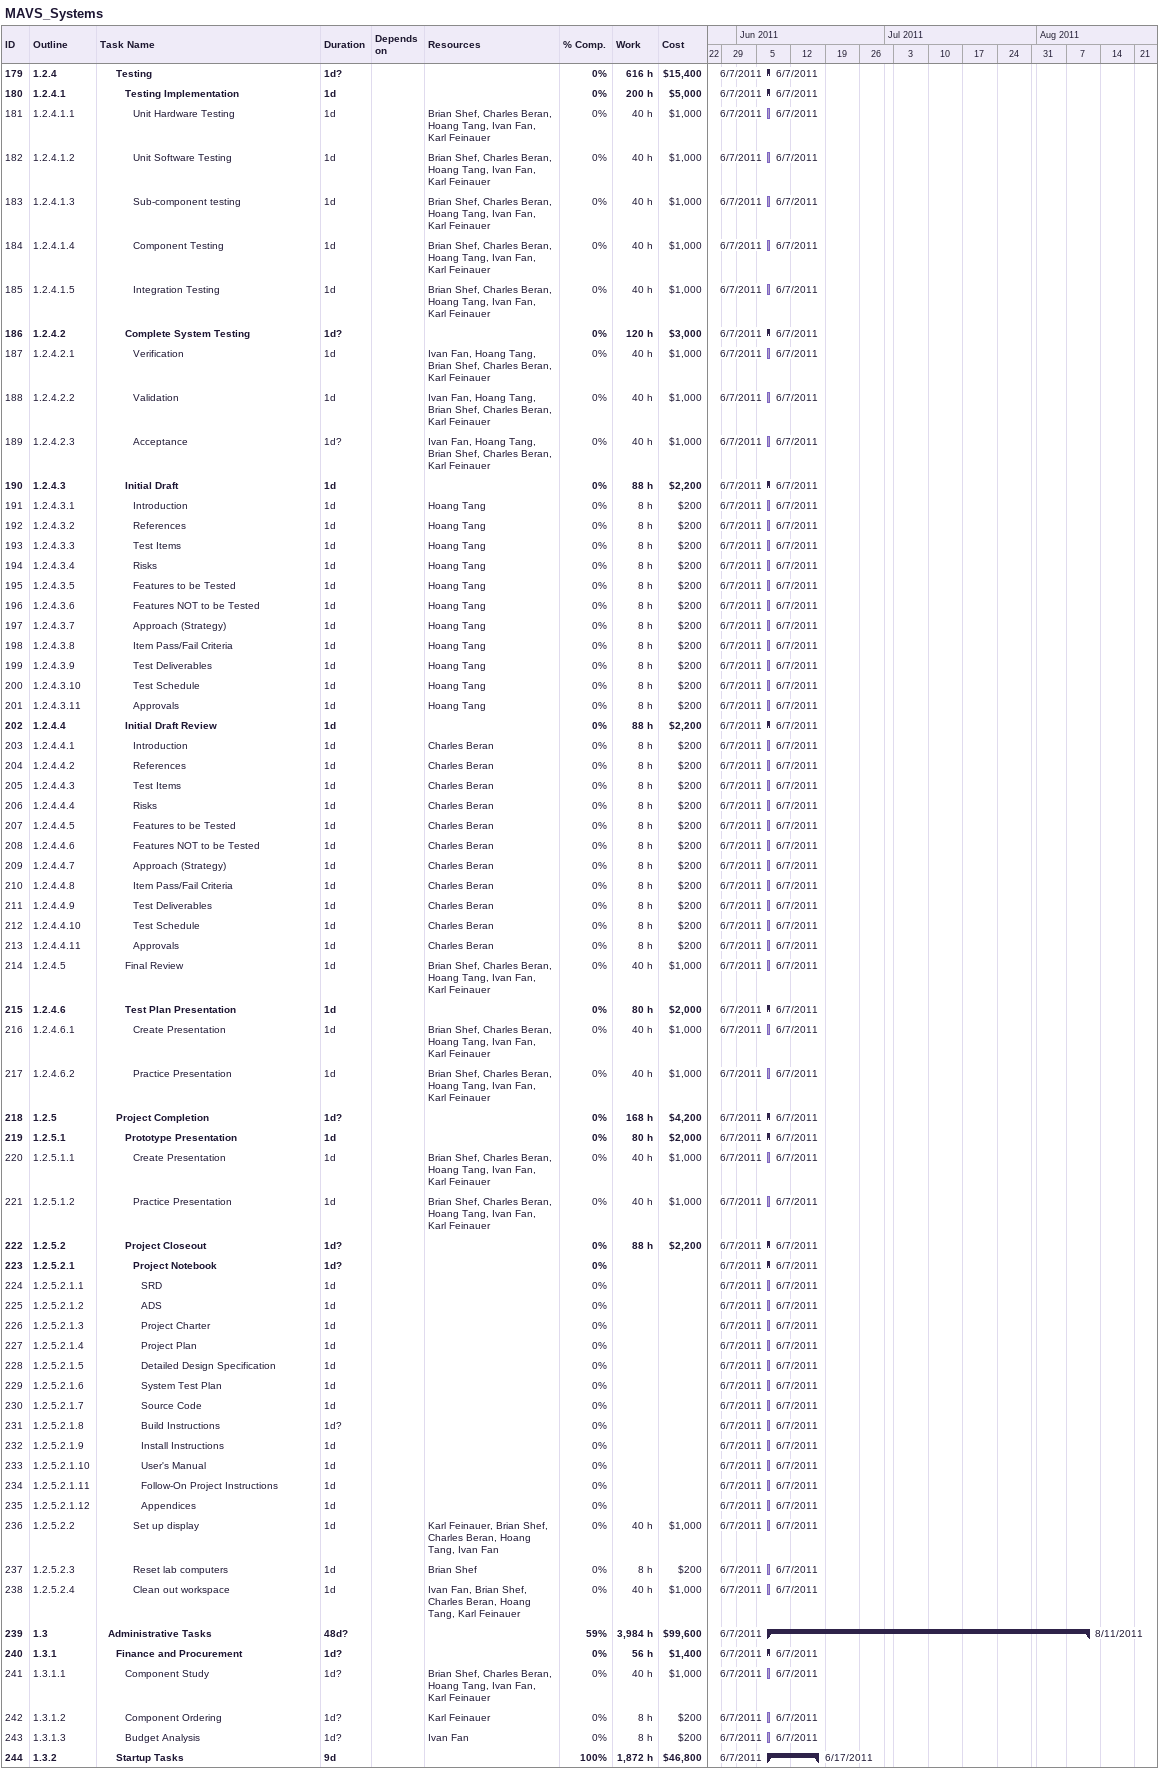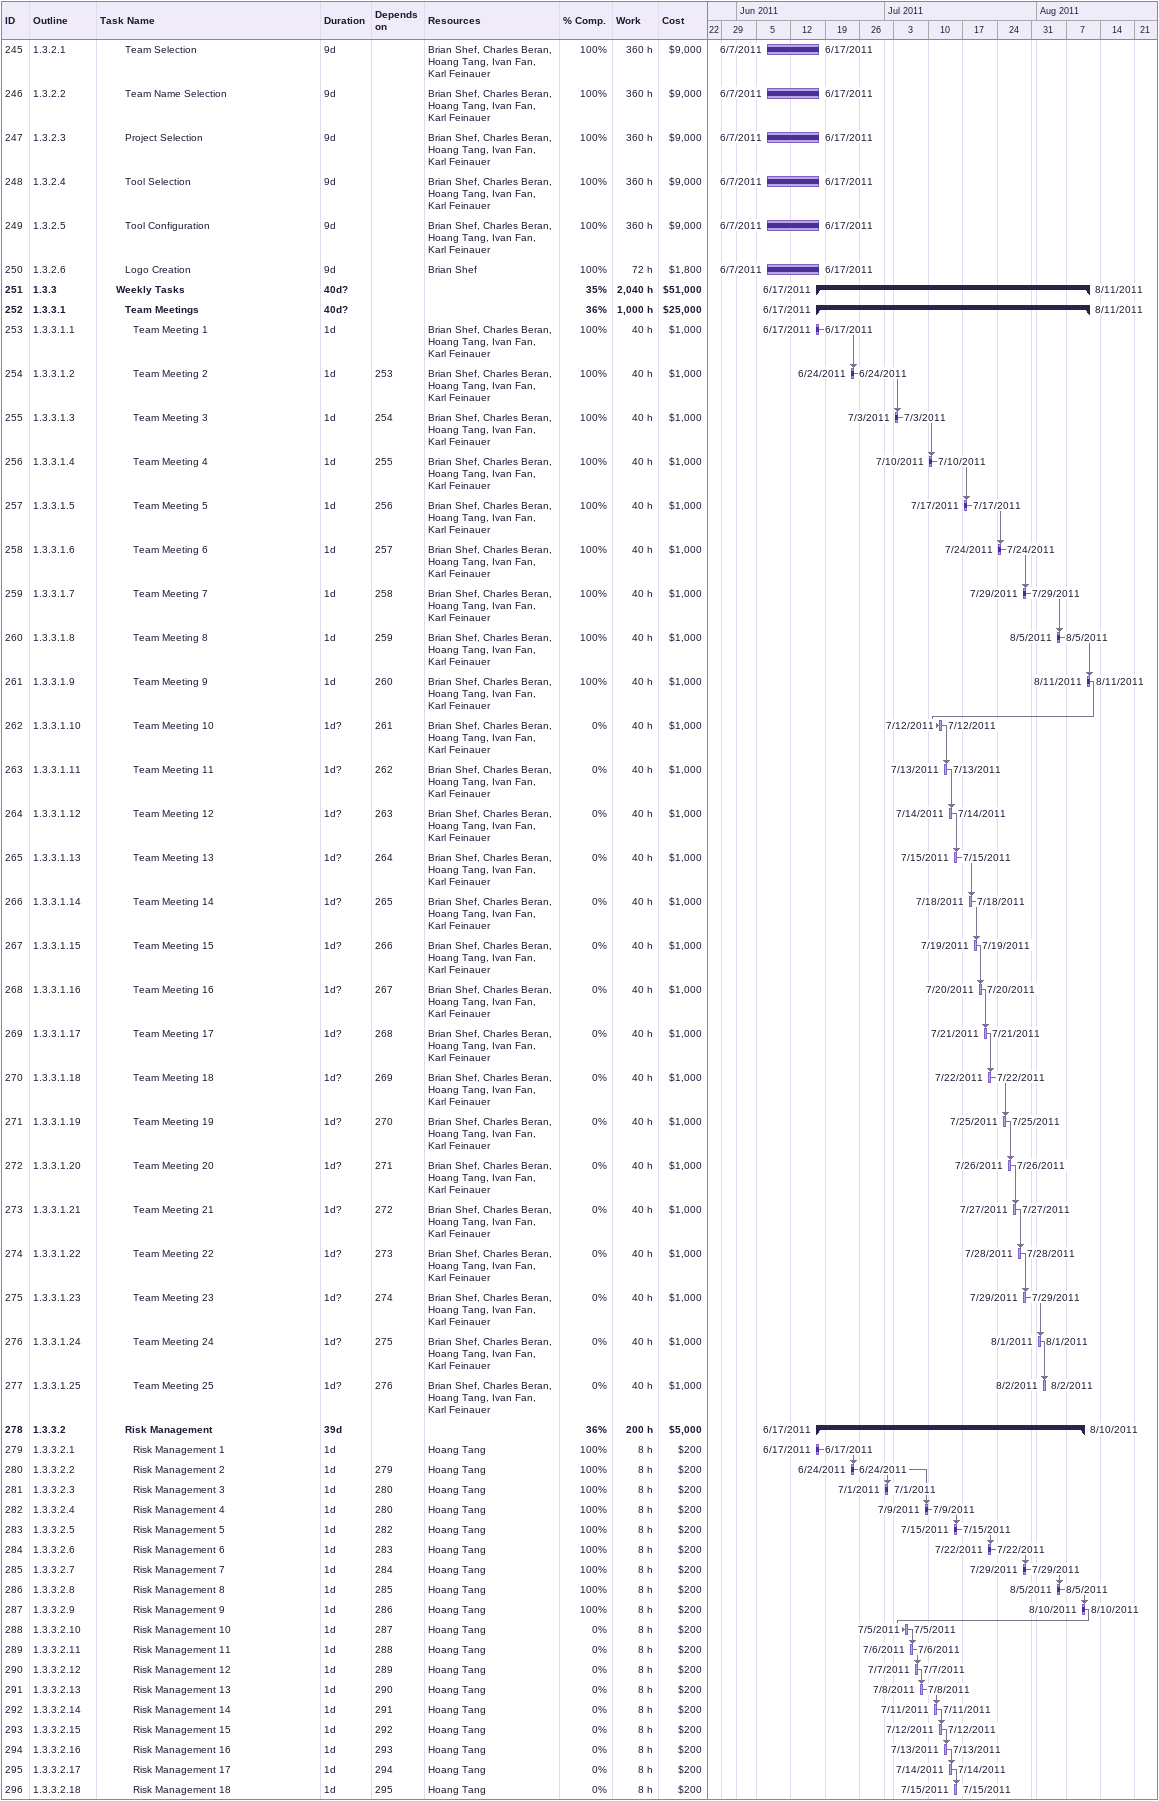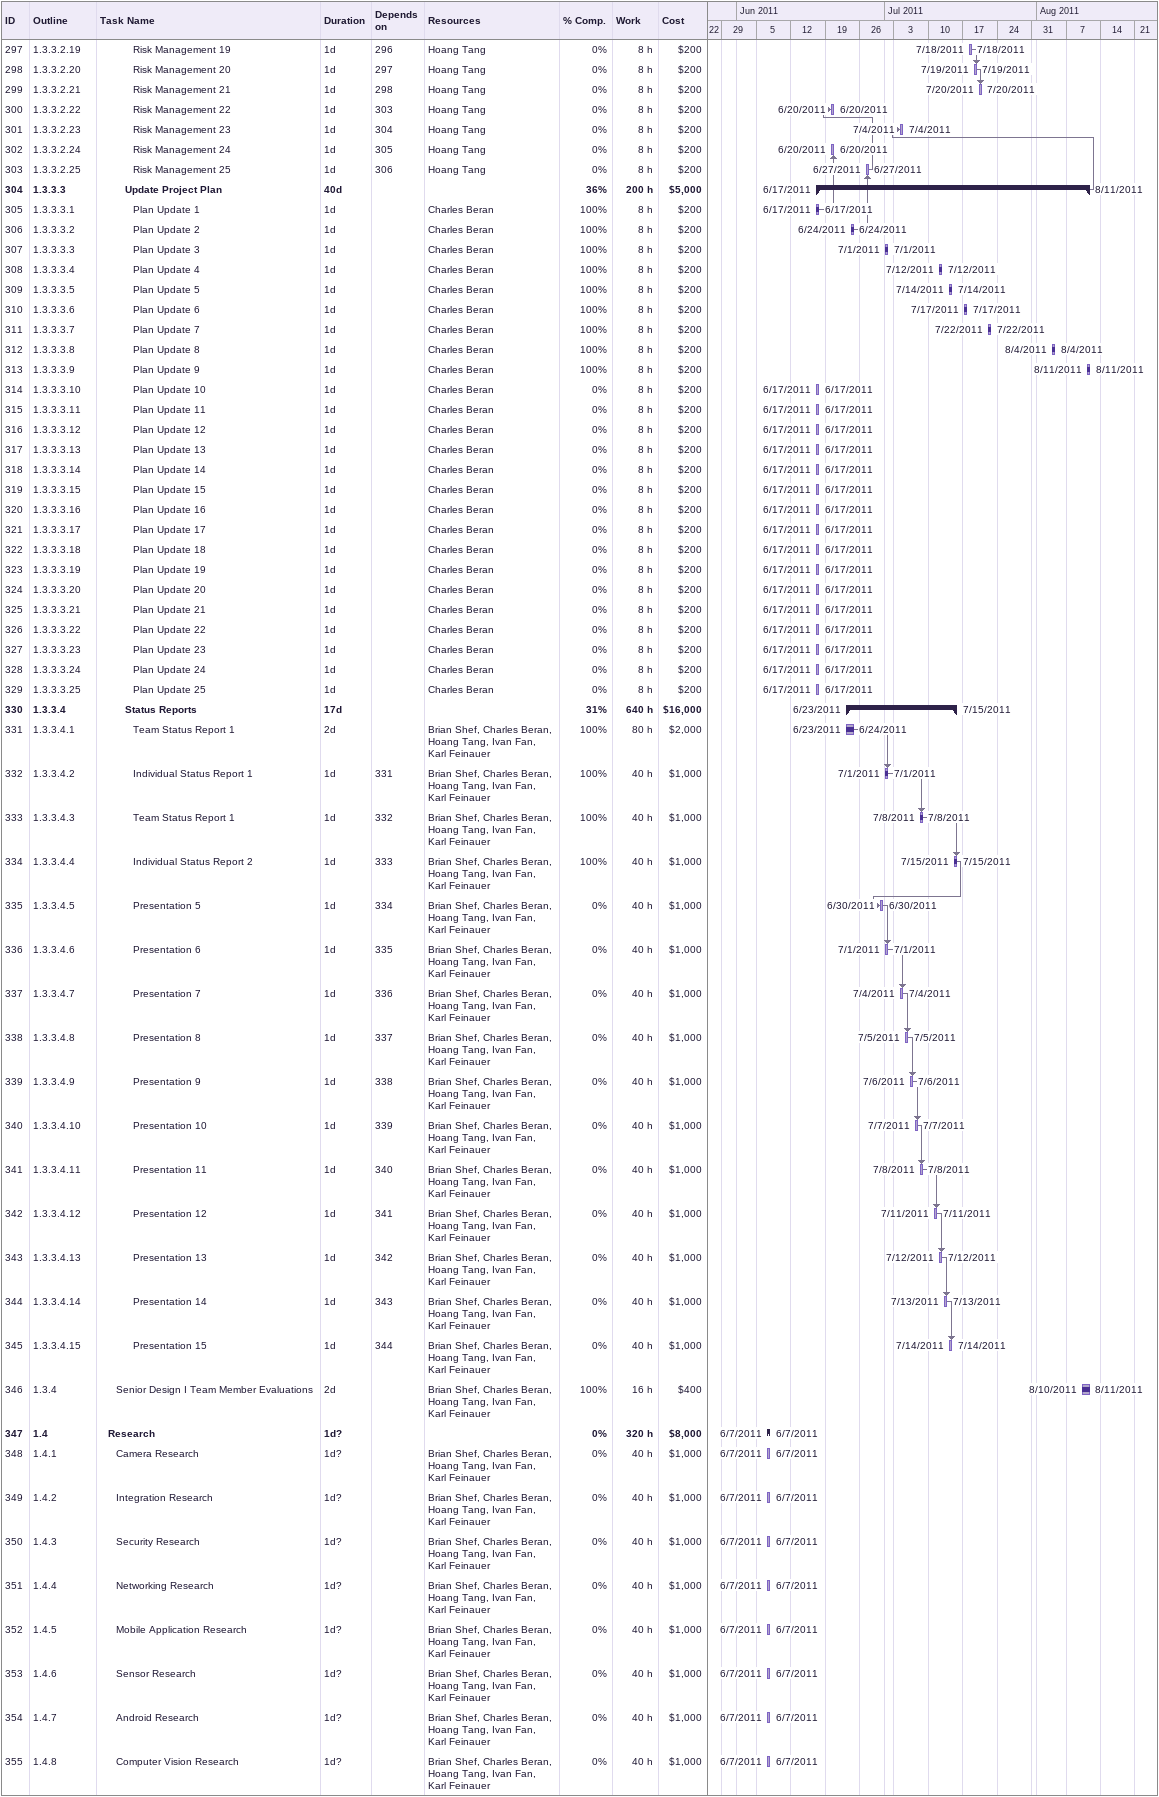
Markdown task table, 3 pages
MAVS_Systems

| ID | WBS | Task | Duration | Start | Finish | Predecessors | Resources | % complete | Work (h) | Cost ($) |
|---|---|---|---|---|---|---|---|---|---|---|
| 179 | 1.2.4 | **Testing** | 1d? | 2011-06-07 | 2011-06-07 |  |  | 0 | 616 | 15400 |
| 180 | 1.2.4.1 | **Testing Implementation** | 1d | 2011-06-07 | 2011-06-07 |  |  | 0 | 200 | 5000 |
| 181 | 1.2.4.1.1 | Unit Hardware Testing | 1d | 2011-06-07 | 2011-06-07 |  | Brian Shef, Charles Beran, Hoang Tang, Ivan Fan, Karl Feinauer | 0 | 40 | 1000 |
| 182 | 1.2.4.1.2 | Unit Software Testing | 1d | 2011-06-07 | 2011-06-07 |  | Brian Shef, Charles Beran, Hoang Tang, Ivan Fan, Karl Feinauer | 0 | 40 | 1000 |
| 183 | 1.2.4.1.3 | Sub-component testing | 1d | 2011-06-07 | 2011-06-07 |  | Brian Shef, Charles Beran, Hoang Tang, Ivan Fan, Karl Feinauer | 0 | 40 | 1000 |
| 184 | 1.2.4.1.4 | Component Testing | 1d | 2011-06-07 | 2011-06-07 |  | Brian Shef, Charles Beran, Hoang Tang, Ivan Fan, Karl Feinauer | 0 | 40 | 1000 |
| 185 | 1.2.4.1.5 | Integration Testing | 1d | 2011-06-07 | 2011-06-07 |  | Brian Shef, Charles Beran, Hoang Tang, Ivan Fan, Karl Feinauer | 0 | 40 | 1000 |
| 186 | 1.2.4.2 | **Complete System Testing** | 1d? | 2011-06-07 | 2011-06-07 |  |  | 0 | 120 | 3000 |
| 187 | 1.2.4.2.1 | Verification | 1d | 2011-06-07 | 2011-06-07 |  | Ivan Fan, Hoang Tang, Brian Shef, Charles Beran, Karl Feinauer | 0 | 40 | 1000 |
| 188 | 1.2.4.2.2 | Validation | 1d | 2011-06-07 | 2011-06-07 |  | Ivan Fan, Hoang Tang, Brian Shef, Charles Beran, Karl Feinauer | 0 | 40 | 1000 |
| 189 | 1.2.4.2.3 | Acceptance | 1d? | 2011-06-07 | 2011-06-07 |  | Ivan Fan, Hoang Tang, Brian Shef, Charles Beran, Karl Feinauer | 0 | 40 | 1000 |
| 190 | 1.2.4.3 | **Initial Draft** | 1d | 2011-06-07 | 2011-06-07 |  |  | 0 | 88 | 2200 |
| 191 | 1.2.4.3.1 | Introduction | 1d | 2011-06-07 | 2011-06-07 |  | Hoang Tang | 0 | 8 | 200 |
| 192 | 1.2.4.3.2 | References | 1d | 2011-06-07 | 2011-06-07 |  | Hoang Tang | 0 | 8 | 200 |
| 193 | 1.2.4.3.3 | Test Items | 1d | 2011-06-07 | 2011-06-07 |  | Hoang Tang | 0 | 8 | 200 |
| 194 | 1.2.4.3.4 | Risks | 1d | 2011-06-07 | 2011-06-07 |  | Hoang Tang | 0 | 8 | 200 |
| 195 | 1.2.4.3.5 | Features to be Tested | 1d | 2011-06-07 | 2011-06-07 |  | Hoang Tang | 0 | 8 | 200 |
| 196 | 1.2.4.3.6 | Features NOT to be Tested | 1d | 2011-06-07 | 2011-06-07 |  | Hoang Tang | 0 | 8 | 200 |
| 197 | 1.2.4.3.7 | Approach (Strategy) | 1d | 2011-06-07 | 2011-06-07 |  | Hoang Tang | 0 | 8 | 200 |
| 198 | 1.2.4.3.8 | Item Pass/Fail Criteria | 1d | 2011-06-07 | 2011-06-07 |  | Hoang Tang | 0 | 8 | 200 |
| 199 | 1.2.4.3.9 | Test Deliverables | 1d | 2011-06-07 | 2011-06-07 |  | Hoang Tang | 0 | 8 | 200 |
| 200 | 1.2.4.3.10 | Test Schedule | 1d | 2011-06-07 | 2011-06-07 |  | Hoang Tang | 0 | 8 | 200 |
| 201 | 1.2.4.3.11 | Approvals | 1d | 2011-06-07 | 2011-06-07 |  | Hoang Tang | 0 | 8 | 200 |
| 202 | 1.2.4.4 | **Initial Draft Review** | 1d | 2011-06-07 | 2011-06-07 |  |  | 0 | 88 | 2200 |
| 203 | 1.2.4.4.1 | Introduction | 1d | 2011-06-07 | 2011-06-07 |  | Charles Beran | 0 | 8 | 200 |
| 204 | 1.2.4.4.2 | References | 1d | 2011-06-07 | 2011-06-07 |  | Charles Beran | 0 | 8 | 200 |
| 205 | 1.2.4.4.3 | Test Items | 1d | 2011-06-07 | 2011-06-07 |  | Charles Beran | 0 | 8 | 200 |
| 206 | 1.2.4.4.4 | Risks | 1d | 2011-06-07 | 2011-06-07 |  | Charles Beran | 0 | 8 | 200 |
| 207 | 1.2.4.4.5 | Features to be Tested | 1d | 2011-06-07 | 2011-06-07 |  | Charles Beran | 0 | 8 | 200 |
| 208 | 1.2.4.4.6 | Features NOT to be Tested | 1d | 2011-06-07 | 2011-06-07 |  | Charles Beran | 0 | 8 | 200 |
| 209 | 1.2.4.4.7 | Approach (Strategy) | 1d | 2011-06-07 | 2011-06-07 |  | Charles Beran | 0 | 8 | 200 |
| 210 | 1.2.4.4.8 | Item Pass/Fail Criteria | 1d | 2011-06-07 | 2011-06-07 |  | Charles Beran | 0 | 8 | 200 |
| 211 | 1.2.4.4.9 | Test Deliverables | 1d | 2011-06-07 | 2011-06-07 |  | Charles Beran | 0 | 8 | 200 |
| 212 | 1.2.4.4.10 | Test Schedule | 1d | 2011-06-07 | 2011-06-07 |  | Charles Beran | 0 | 8 | 200 |
| 213 | 1.2.4.4.11 | Approvals | 1d | 2011-06-07 | 2011-06-07 |  | Charles Beran | 0 | 8 | 200 |
| 214 | 1.2.4.5 | Final Review | 1d | 2011-06-07 | 2011-06-07 |  | Brian Shef, Charles Beran, Hoang Tang, Ivan Fan, Karl Feinauer | 0 | 40 | 1000 |
| 215 | 1.2.4.6 | **Test Plan Presentation** | 1d | 2011-06-07 | 2011-06-07 |  |  | 0 | 80 | 2000 |
| 216 | 1.2.4.6.1 | Create Presentation | 1d | 2011-06-07 | 2011-06-07 |  | Brian Shef, Charles Beran, Hoang Tang, Ivan Fan, Karl Feinauer | 0 | 40 | 1000 |
| 217 | 1.2.4.6.2 | Practice Presentation | 1d | 2011-06-07 | 2011-06-07 |  | Brian Shef, Charles Beran, Hoang Tang, Ivan Fan, Karl Feinauer | 0 | 40 | 1000 |
| 218 | 1.2.5 | **Project Completion** | 1d? | 2011-06-07 | 2011-06-07 |  |  | 0 | 168 | 4200 |
| 219 | 1.2.5.1 | **Prototype Presentation** | 1d | 2011-06-07 | 2011-06-07 |  |  | 0 | 80 | 2000 |
| 220 | 1.2.5.1.1 | Create Presentation | 1d | 2011-06-07 | 2011-06-07 |  | Brian Shef, Charles Beran, Hoang Tang, Ivan Fan, Karl Feinauer | 0 | 40 | 1000 |
| 221 | 1.2.5.1.2 | Practice Presentation | 1d | 2011-06-07 | 2011-06-07 |  | Brian Shef, Charles Beran, Hoang Tang, Ivan Fan, Karl Feinauer | 0 | 40 | 1000 |
| 222 | 1.2.5.2 | **Project Closeout** | 1d? | 2011-06-07 | 2011-06-07 |  |  | 0 | 88 | 2200 |
| 223 | 1.2.5.2.1 | **Project Notebook** | 1d? | 2011-06-07 | 2011-06-07 |  |  | 0 |  |  |
| 224 | 1.2.5.2.1.1 | SRD | 1d | 2011-06-07 | 2011-06-07 |  |  | 0 |  |  |
| 225 | 1.2.5.2.1.2 | ADS | 1d | 2011-06-07 | 2011-06-07 |  |  | 0 |  |  |
| 226 | 1.2.5.2.1.3 | Project Charter | 1d | 2011-06-07 | 2011-06-07 |  |  | 0 |  |  |
| 227 | 1.2.5.2.1.4 | Project Plan | 1d | 2011-06-07 | 2011-06-07 |  |  | 0 |  |  |
| 228 | 1.2.5.2.1.5 | Detailed Design Specification | 1d | 2011-06-07 | 2011-06-07 |  |  | 0 |  |  |
| 229 | 1.2.5.2.1.6 | System Test Plan | 1d | 2011-06-07 | 2011-06-07 |  |  | 0 |  |  |
| 230 | 1.2.5.2.1.7 | Source Code | 1d | 2011-06-07 | 2011-06-07 |  |  | 0 |  |  |
| 231 | 1.2.5.2.1.8 | Build Instructions | 1d? | 2011-06-07 | 2011-06-07 |  |  | 0 |  |  |
| 232 | 1.2.5.2.1.9 | Install Instructions | 1d | 2011-06-07 | 2011-06-07 |  |  | 0 |  |  |
| 233 | 1.2.5.2.1.10 | User's Manual | 1d | 2011-06-07 | 2011-06-07 |  |  | 0 |  |  |
| 234 | 1.2.5.2.1.11 | Follow-On Project Instructions | 1d | 2011-06-07 | 2011-06-07 |  |  | 0 |  |  |
| 235 | 1.2.5.2.1.12 | Appendices | 1d | 2011-06-07 | 2011-06-07 |  |  | 0 |  |  |
| 236 | 1.2.5.2.2 | Set up display | 1d | 2011-06-07 | 2011-06-07 |  | Karl Feinauer, Brian Shef, Charles Beran, Hoang Tang, Ivan Fan | 0 | 40 | 1000 |
| 237 | 1.2.5.2.3 | Reset lab computers | 1d | 2011-06-07 | 2011-06-07 |  | Brian Shef | 0 | 8 | 200 |
| 238 | 1.2.5.2.4 | Clean out workspace | 1d | 2011-06-07 | 2011-06-07 |  | Ivan Fan, Brian Shef, Charles Beran, Hoang Tang, Karl Feinauer | 0 | 40 | 1000 |
| 239 | 1.3 | **Administrative Tasks** | 48d? | 2011-06-07 | 2011-08-11 |  |  | 59 | 3984 | 99600 |
| 240 | 1.3.1 | **Finance and Procurement** | 1d? | 2011-06-07 | 2011-06-07 |  |  | 0 | 56 | 1400 |
| 241 | 1.3.1.1 | Component Study | 1d? | 2011-06-07 | 2011-06-07 |  | Brian Shef, Charles Beran, Hoang Tang, Ivan Fan, Karl Feinauer | 0 | 40 | 1000 |
| 242 | 1.3.1.2 | Component Ordering | 1d? | 2011-06-07 | 2011-06-07 |  | Karl Feinauer | 0 | 8 | 200 |
| 243 | 1.3.1.3 | Budget Analysis | 1d? | 2011-06-07 | 2011-06-07 |  | Ivan Fan | 0 | 8 | 200 |
| 244 | 1.3.2 | **Startup Tasks** | 9d | 2011-06-07 | 2011-06-17 |  |  | 100 | 1872 | 46800 |
| 245 | 1.3.2.1 | Team Selection | 9d | 2011-06-07 | 2011-06-17 |  | Brian Shef, Charles Beran, Hoang Tang, Ivan Fan, Karl Feinauer | 100 | 360 | 9000 |
| 246 | 1.3.2.2 | Team Name Selection | 9d | 2011-06-07 | 2011-06-17 |  | Brian Shef, Charles Beran, Hoang Tang, Ivan Fan, Karl Feinauer | 100 | 360 | 9000 |
| 247 | 1.3.2.3 | Project Selection | 9d | 2011-06-07 | 2011-06-17 |  | Brian Shef, Charles Beran, Hoang Tang, Ivan Fan, Karl Feinauer | 100 | 360 | 9000 |
| 248 | 1.3.2.4 | Tool Selection | 9d | 2011-06-07 | 2011-06-17 |  | Brian Shef, Charles Beran, Hoang Tang, Ivan Fan, Karl Feinauer | 100 | 360 | 9000 |
| 249 | 1.3.2.5 | Tool Configuration | 9d | 2011-06-07 | 2011-06-17 |  | Brian Shef, Charles Beran, Hoang Tang, Ivan Fan, Karl Feinauer | 100 | 360 | 9000 |
| 250 | 1.3.2.6 | Logo Creation | 9d | 2011-06-07 | 2011-06-17 |  | Brian Shef | 100 | 72 | 1800 |
| 251 | 1.3.3 | **Weekly Tasks** | 40d? | 2011-06-17 | 2011-08-11 |  |  | 35 | 2040 | 51000 |
| 252 | 1.3.3.1 | **Team Meetings** | 40d? | 2011-06-17 | 2011-08-11 |  |  | 36 | 1000 | 25000 |
| 253 | 1.3.3.1.1 | Team Meeting 1 | 1d | 2011-06-17 | 2011-06-17 |  | Brian Shef, Charles Beran, Hoang Tang, Ivan Fan, Karl Feinauer | 100 | 40 | 1000 |
| 254 | 1.3.3.1.2 | Team Meeting 2 | 1d | 2011-06-24 | 2011-06-24 | 253 | Brian Shef, Charles Beran, Hoang Tang, Ivan Fan, Karl Feinauer | 100 | 40 | 1000 |
| 255 | 1.3.3.1.3 | Team Meeting 3 | 1d | 2011-07-03 | 2011-07-03 | 254 | Brian Shef, Charles Beran, Hoang Tang, Ivan Fan, Karl Feinauer | 100 | 40 | 1000 |
| 256 | 1.3.3.1.4 | Team Meeting 4 | 1d | 2011-07-10 | 2011-07-10 | 255 | Brian Shef, Charles Beran, Hoang Tang, Ivan Fan, Karl Feinauer | 100 | 40 | 1000 |
| 257 | 1.3.3.1.5 | Team Meeting 5 | 1d | 2011-07-17 | 2011-07-17 | 256 | Brian Shef, Charles Beran, Hoang Tang, Ivan Fan, Karl Feinauer | 100 | 40 | 1000 |
| 258 | 1.3.3.1.6 | Team Meeting 6 | 1d | 2011-07-24 | 2011-07-24 | 257 | Brian Shef, Charles Beran, Hoang Tang, Ivan Fan, Karl Feinauer | 100 | 40 | 1000 |
| 259 | 1.3.3.1.7 | Team Meeting 7 | 1d | 2011-07-29 | 2011-07-29 | 258 | Brian Shef, Charles Beran, Hoang Tang, Ivan Fan, Karl Feinauer | 100 | 40 | 1000 |
| 260 | 1.3.3.1.8 | Team Meeting 8 | 1d | 2011-08-05 | 2011-08-05 | 259 | Brian Shef, Charles Beran, Hoang Tang, Ivan Fan, Karl Feinauer | 100 | 40 | 1000 |
| 261 | 1.3.3.1.9 | Team Meeting 9 | 1d | 2011-08-11 | 2011-08-11 | 260 | Brian Shef, Charles Beran, Hoang Tang, Ivan Fan, Karl Feinauer | 100 | 40 | 1000 |
| 262 | 1.3.3.1.10 | Team Meeting 10 | 1d? | 2011-07-12 | 2011-07-12 | 261 | Brian Shef, Charles Beran, Hoang Tang, Ivan Fan, Karl Feinauer | 0 | 40 | 1000 |
| 263 | 1.3.3.1.11 | Team Meeting 11 | 1d? | 2011-07-13 | 2011-07-13 | 262 | Brian Shef, Charles Beran, Hoang Tang, Ivan Fan, Karl Feinauer | 0 | 40 | 1000 |
| 264 | 1.3.3.1.12 | Team Meeting 12 | 1d? | 2011-07-14 | 2011-07-14 | 263 | Brian Shef, Charles Beran, Hoang Tang, Ivan Fan, Karl Feinauer | 0 | 40 | 1000 |
| 265 | 1.3.3.1.13 | Team Meeting 13 | 1d? | 2011-07-15 | 2011-07-15 | 264 | Brian Shef, Charles Beran, Hoang Tang, Ivan Fan, Karl Feinauer | 0 | 40 | 1000 |
| 266 | 1.3.3.1.14 | Team Meeting 14 | 1d? | 2011-07-18 | 2011-07-18 | 265 | Brian Shef, Charles Beran, Hoang Tang, Ivan Fan, Karl Feinauer | 0 | 40 | 1000 |
| 267 | 1.3.3.1.15 | Team Meeting 15 | 1d? | 2011-07-19 | 2011-07-19 | 266 | Brian Shef, Charles Beran, Hoang Tang, Ivan Fan, Karl Feinauer | 0 | 40 | 1000 |
| 268 | 1.3.3.1.16 | Team Meeting 16 | 1d? | 2011-07-20 | 2011-07-20 | 267 | Brian Shef, Charles Beran, Hoang Tang, Ivan Fan, Karl Feinauer | 0 | 40 | 1000 |
| 269 | 1.3.3.1.17 | Team Meeting 17 | 1d? | 2011-07-21 | 2011-07-21 | 268 | Brian Shef, Charles Beran, Hoang Tang, Ivan Fan, Karl Feinauer | 0 | 40 | 1000 |
| 270 | 1.3.3.1.18 | Team Meeting 18 | 1d? | 2011-07-22 | 2011-07-22 | 269 | Brian Shef, Charles Beran, Hoang Tang, Ivan Fan, Karl Feinauer | 0 | 40 | 1000 |
| 271 | 1.3.3.1.19 | Team Meeting 19 | 1d? | 2011-07-25 | 2011-07-25 | 270 | Brian Shef, Charles Beran, Hoang Tang, Ivan Fan, Karl Feinauer | 0 | 40 | 1000 |
| 272 | 1.3.3.1.20 | Team Meeting 20 | 1d? | 2011-07-26 | 2011-07-26 | 271 | Brian Shef, Charles Beran, Hoang Tang, Ivan Fan, Karl Feinauer | 0 | 40 | 1000 |
| 273 | 1.3.3.1.21 | Team Meeting 21 | 1d? | 2011-07-27 | 2011-07-27 | 272 | Brian Shef, Charles Beran, Hoang Tang, Ivan Fan, Karl Feinauer | 0 | 40 | 1000 |
| 274 | 1.3.3.1.22 | Team Meeting 22 | 1d? | 2011-07-28 | 2011-07-28 | 273 | Brian Shef, Charles Beran, Hoang Tang, Ivan Fan, Karl Feinauer | 0 | 40 | 1000 |
| 275 | 1.3.3.1.23 | Team Meeting 23 | 1d? | 2011-07-29 | 2011-07-29 | 274 | Brian Shef, Charles Beran, Hoang Tang, Ivan Fan, Karl Feinauer | 0 | 40 | 1000 |
| 276 | 1.3.3.1.24 | Team Meeting 24 | 1d? | 2011-08-01 | 2011-08-01 | 275 | Brian Shef, Charles Beran, Hoang Tang, Ivan Fan, Karl Feinauer | 0 | 40 | 1000 |
| 277 | 1.3.3.1.25 | Team Meeting 25 | 1d? | 2011-08-02 | 2011-08-02 | 276 | Brian Shef, Charles Beran, Hoang Tang, Ivan Fan, Karl Feinauer | 0 | 40 | 1000 |
| 278 | 1.3.3.2 | **Risk Management** | 39d | 2011-06-17 | 2011-08-10 |  |  | 36 | 200 | 5000 |
| 279 | 1.3.3.2.1 | Risk Management 1 | 1d | 2011-06-17 | 2011-06-17 |  | Hoang Tang | 100 | 8 | 200 |
| 280 | 1.3.3.2.2 | Risk Management 2 | 1d | 2011-06-24 | 2011-06-24 | 279 | Hoang Tang | 100 | 8 | 200 |
| 281 | 1.3.3.2.3 | Risk Management 3 | 1d | 2011-07-01 | 2011-07-01 | 280 | Hoang Tang | 100 | 8 | 200 |
| 282 | 1.3.3.2.4 | Risk Management 4 | 1d | 2011-07-09 | 2011-07-09 | 280 | Hoang Tang | 100 | 8 | 200 |
| 283 | 1.3.3.2.5 | Risk Management 5 | 1d | 2011-07-15 | 2011-07-15 | 282 | Hoang Tang | 100 | 8 | 200 |
| 284 | 1.3.3.2.6 | Risk Management 6 | 1d | 2011-07-22 | 2011-07-22 | 283 | Hoang Tang | 100 | 8 | 200 |
| 285 | 1.3.3.2.7 | Risk Management 7 | 1d | 2011-07-29 | 2011-07-29 | 284 | Hoang Tang | 100 | 8 | 200 |
| 286 | 1.3.3.2.8 | Risk Management 8 | 1d | 2011-08-05 | 2011-08-05 | 285 | Hoang Tang | 100 | 8 | 200 |
| 287 | 1.3.3.2.9 | Risk Management 9 | 1d | 2011-08-10 | 2011-08-10 | 286 | Hoang Tang | 100 | 8 | 200 |
| 288 | 1.3.3.2.10 | Risk Management 10 | 1d | 2011-07-05 | 2011-07-05 | 287 | Hoang Tang | 0 | 8 | 200 |
| 289 | 1.3.3.2.11 | Risk Management 11 | 1d | 2011-07-06 | 2011-07-06 | 288 | Hoang Tang | 0 | 8 | 200 |
| 290 | 1.3.3.2.12 | Risk Management 12 | 1d | 2011-07-07 | 2011-07-07 | 289 | Hoang Tang | 0 | 8 | 200 |
| 291 | 1.3.3.2.13 | Risk Management 13 | 1d | 2011-07-08 | 2011-07-08 | 290 | Hoang Tang | 0 | 8 | 200 |
| 292 | 1.3.3.2.14 | Risk Management 14 | 1d | 2011-07-11 | 2011-07-11 | 291 | Hoang Tang | 0 | 8 | 200 |
| 293 | 1.3.3.2.15 | Risk Management 15 | 1d | 2011-07-12 | 2011-07-12 | 292 | Hoang Tang | 0 | 8 | 200 |
| 294 | 1.3.3.2.16 | Risk Management 16 | 1d | 2011-07-13 | 2011-07-13 | 293 | Hoang Tang | 0 | 8 | 200 |
| 295 | 1.3.3.2.17 | Risk Management 17 | 1d | 2011-07-14 | 2011-07-14 | 294 | Hoang Tang | 0 | 8 | 200 |
| 296 | 1.3.3.2.18 | Risk Management 18 | 1d | 2011-07-15 | 2011-07-15 | 295 | Hoang Tang | 0 | 8 | 200 |
| 297 | 1.3.3.2.19 | Risk Management 19 | 1d | 2011-07-18 | 2011-07-18 | 296 | Hoang Tang | 0 | 8 | 200 |
| 298 | 1.3.3.2.20 | Risk Management 20 | 1d | 2011-07-19 | 2011-07-19 | 297 | Hoang Tang | 0 | 8 | 200 |
| 299 | 1.3.3.2.21 | Risk Management 21 | 1d | 2011-07-20 | 2011-07-20 | 298 | Hoang Tang | 0 | 8 | 200 |
| 300 | 1.3.3.2.22 | Risk Management 22 | 1d | 2011-06-20 | 2011-06-20 | 303 | Hoang Tang | 0 | 8 | 200 |
| 301 | 1.3.3.2.23 | Risk Management 23 | 1d | 2011-07-04 | 2011-07-04 | 304 | Hoang Tang | 0 | 8 | 200 |
| 302 | 1.3.3.2.24 | Risk Management 24 | 1d | 2011-06-20 | 2011-06-20 | 305 | Hoang Tang | 0 | 8 | 200 |
| 303 | 1.3.3.2.25 | Risk Management 25 | 1d | 2011-06-27 | 2011-06-27 | 306 | Hoang Tang | 0 | 8 | 200 |
| 304 | 1.3.3.3 | **Update Project Plan** | 40d | 2011-06-17 | 2011-08-11 |  |  | 36 | 200 | 5000 |
| 305 | 1.3.3.3.1 | Plan Update 1 | 1d | 2011-06-17 | 2011-06-17 |  | Charles Beran | 100 | 8 | 200 |
| 306 | 1.3.3.3.2 | Plan Update 2 | 1d | 2011-06-24 | 2011-06-24 |  | Charles Beran | 100 | 8 | 200 |
| 307 | 1.3.3.3.3 | Plan Update 3 | 1d | 2011-07-01 | 2011-07-01 |  | Charles Beran | 100 | 8 | 200 |
| 308 | 1.3.3.3.4 | Plan Update 4 | 1d | 2011-07-12 | 2011-07-12 |  | Charles Beran | 100 | 8 | 200 |
| 309 | 1.3.3.3.5 | Plan Update 5 | 1d | 2011-07-14 | 2011-07-14 |  | Charles Beran | 100 | 8 | 200 |
| 310 | 1.3.3.3.6 | Plan Update 6 | 1d | 2011-07-17 | 2011-07-17 |  | Charles Beran | 100 | 8 | 200 |
| 311 | 1.3.3.3.7 | Plan Update 7 | 1d | 2011-07-22 | 2011-07-22 |  | Charles Beran | 100 | 8 | 200 |
| 312 | 1.3.3.3.8 | Plan Update 8 | 1d | 2011-08-04 | 2011-08-04 |  | Charles Beran | 100 | 8 | 200 |
| 313 | 1.3.3.3.9 | Plan Update 9 | 1d | 2011-08-11 | 2011-08-11 |  | Charles Beran | 100 | 8 | 200 |
| 314 | 1.3.3.3.10 | Plan Update 10 | 1d | 2011-06-17 | 2011-06-17 |  | Charles Beran | 0 | 8 | 200 |
| 315 | 1.3.3.3.11 | Plan Update 11 | 1d | 2011-06-17 | 2011-06-17 |  | Charles Beran | 0 | 8 | 200 |
| 316 | 1.3.3.3.12 | Plan Update 12 | 1d | 2011-06-17 | 2011-06-17 |  | Charles Beran | 0 | 8 | 200 |
| 317 | 1.3.3.3.13 | Plan Update 13 | 1d | 2011-06-17 | 2011-06-17 |  | Charles Beran | 0 | 8 | 200 |
| 318 | 1.3.3.3.14 | Plan Update 14 | 1d | 2011-06-17 | 2011-06-17 |  | Charles Beran | 0 | 8 | 200 |
| 319 | 1.3.3.3.15 | Plan Update 15 | 1d | 2011-06-17 | 2011-06-17 |  | Charles Beran | 0 | 8 | 200 |
| 320 | 1.3.3.3.16 | Plan Update 16 | 1d | 2011-06-17 | 2011-06-17 |  | Charles Beran | 0 | 8 | 200 |
| 321 | 1.3.3.3.17 | Plan Update 17 | 1d | 2011-06-17 | 2011-06-17 |  | Charles Beran | 0 | 8 | 200 |
| 322 | 1.3.3.3.18 | Plan Update 18 | 1d | 2011-06-17 | 2011-06-17 |  | Charles Beran | 0 | 8 | 200 |
| 323 | 1.3.3.3.19 | Plan Update 19 | 1d | 2011-06-17 | 2011-06-17 |  | Charles Beran | 0 | 8 | 200 |
| 324 | 1.3.3.3.20 | Plan Update 20 | 1d | 2011-06-17 | 2011-06-17 |  | Charles Beran | 0 | 8 | 200 |
| 325 | 1.3.3.3.21 | Plan Update 21 | 1d | 2011-06-17 | 2011-06-17 |  | Charles Beran | 0 | 8 | 200 |
| 326 | 1.3.3.3.22 | Plan Update 22 | 1d | 2011-06-17 | 2011-06-17 |  | Charles Beran | 0 | 8 | 200 |
| 327 | 1.3.3.3.23 | Plan Update 23 | 1d | 2011-06-17 | 2011-06-17 |  | Charles Beran | 0 | 8 | 200 |
| 328 | 1.3.3.3.24 | Plan Update 24 | 1d | 2011-06-17 | 2011-06-17 |  | Charles Beran | 0 | 8 | 200 |
| 329 | 1.3.3.3.25 | Plan Update 25 | 1d | 2011-06-17 | 2011-06-17 |  | Charles Beran | 0 | 8 | 200 |
| 330 | 1.3.3.4 | **Status Reports** | 17d | 2011-06-23 | 2011-07-15 |  |  | 31 | 640 | 16000 |
| 331 | 1.3.3.4.1 | Team Status Report 1 | 2d | 2011-06-23 | 2011-06-24 |  | Brian Shef, Charles Beran, Hoang Tang, Ivan Fan, Karl Feinauer | 100 | 80 | 2000 |
| 332 | 1.3.3.4.2 | Individual Status Report 1 | 1d | 2011-07-01 | 2011-07-01 | 331 | Brian Shef, Charles Beran, Hoang Tang, Ivan Fan, Karl Feinauer | 100 | 40 | 1000 |
| 333 | 1.3.3.4.3 | Team Status Report 1 | 1d | 2011-07-08 | 2011-07-08 | 332 | Brian Shef, Charles Beran, Hoang Tang, Ivan Fan, Karl Feinauer | 100 | 40 | 1000 |
| 334 | 1.3.3.4.4 | Individual Status Report 2 | 1d | 2011-07-15 | 2011-07-15 | 333 | Brian Shef, Charles Beran, Hoang Tang, Ivan Fan, Karl Feinauer | 100 | 40 | 1000 |
| 335 | 1.3.3.4.5 | Presentation 5 | 1d | 2011-06-30 | 2011-06-30 | 334 | Brian Shef, Charles Beran, Hoang Tang, Ivan Fan, Karl Feinauer | 0 | 40 | 1000 |
| 336 | 1.3.3.4.6 | Presentation 6 | 1d | 2011-07-01 | 2011-07-01 | 335 | Brian Shef, Charles Beran, Hoang Tang, Ivan Fan, Karl Feinauer | 0 | 40 | 1000 |
| 337 | 1.3.3.4.7 | Presentation 7 | 1d | 2011-07-04 | 2011-07-04 | 336 | Brian Shef, Charles Beran, Hoang Tang, Ivan Fan, Karl Feinauer | 0 | 40 | 1000 |
| 338 | 1.3.3.4.8 | Presentation 8 | 1d | 2011-07-05 | 2011-07-05 | 337 | Brian Shef, Charles Beran, Hoang Tang, Ivan Fan, Karl Feinauer | 0 | 40 | 1000 |
| 339 | 1.3.3.4.9 | Presentation 9 | 1d | 2011-07-06 | 2011-07-06 | 338 | Brian Shef, Charles Beran, Hoang Tang, Ivan Fan, Karl Feinauer | 0 | 40 | 1000 |
| 340 | 1.3.3.4.10 | Presentation 10 | 1d | 2011-07-07 | 2011-07-07 | 339 | Brian Shef, Charles Beran, Hoang Tang, Ivan Fan, Karl Feinauer | 0 | 40 | 1000 |
| 341 | 1.3.3.4.11 | Presentation 11 | 1d | 2011-07-08 | 2011-07-08 | 340 | Brian Shef, Charles Beran, Hoang Tang, Ivan Fan, Karl Feinauer | 0 | 40 | 1000 |
| 342 | 1.3.3.4.12 | Presentation 12 | 1d | 2011-07-11 | 2011-07-11 | 341 | Brian Shef, Charles Beran, Hoang Tang, Ivan Fan, Karl Feinauer | 0 | 40 | 1000 |
| 343 | 1.3.3.4.13 | Presentation 13 | 1d | 2011-07-12 | 2011-07-12 | 342 | Brian Shef, Charles Beran, Hoang Tang, Ivan Fan, Karl Feinauer | 0 | 40 | 1000 |
| 344 | 1.3.3.4.14 | Presentation 14 | 1d | 2011-07-13 | 2011-07-13 | 343 | Brian Shef, Charles Beran, Hoang Tang, Ivan Fan, Karl Feinauer | 0 | 40 | 1000 |
| 345 | 1.3.3.4.15 | Presentation 15 | 1d | 2011-07-14 | 2011-07-14 | 344 | Brian Shef, Charles Beran, Hoang Tang, Ivan Fan, Karl Feinauer | 0 | 40 | 1000 |
| 346 | 1.3.4 | Senior Design I Team Member Evaluations | 2d | 2011-08-10 | 2011-08-11 |  | Brian Shef, Charles Beran, Hoang Tang, Ivan Fan, Karl Feinauer | 100 | 16 | 400 |
| 347 | 1.4 | **Research** | 1d? | 2011-06-07 | 2011-06-07 |  |  | 0 | 320 | 8000 |
| 348 | 1.4.1 | Camera Research | 1d? | 2011-06-07 | 2011-06-07 |  | Brian Shef, Charles Beran, Hoang Tang, Ivan Fan, Karl Feinauer | 0 | 40 | 1000 |
| 349 | 1.4.2 | Integration Research | 1d? | 2011-06-07 | 2011-06-07 |  | Brian Shef, Charles Beran, Hoang Tang, Ivan Fan, Karl Feinauer | 0 | 40 | 1000 |
| 350 | 1.4.3 | Security Research | 1d? | 2011-06-07 | 2011-06-07 |  | Brian Shef, Charles Beran, Hoang Tang, Ivan Fan, Karl Feinauer | 0 | 40 | 1000 |
| 351 | 1.4.4 | Networking Research | 1d? | 2011-06-07 | 2011-06-07 |  | Brian Shef, Charles Beran, Hoang Tang, Ivan Fan, Karl Feinauer | 0 | 40 | 1000 |
| 352 | 1.4.5 | Mobile Application Research | 1d? | 2011-06-07 | 2011-06-07 |  | Brian Shef, Charles Beran, Hoang Tang, Ivan Fan, Karl Feinauer | 0 | 40 | 1000 |
| 353 | 1.4.6 | Sensor Research | 1d? | 2011-06-07 | 2011-06-07 |  | Brian Shef, Charles Beran, Hoang Tang, Ivan Fan, Karl Feinauer | 0 | 40 | 1000 |
| 354 | 1.4.7 | Android Research | 1d? | 2011-06-07 | 2011-06-07 |  | Brian Shef, Charles Beran, Hoang Tang, Ivan Fan, Karl Feinauer | 0 | 40 | 1000 |
| 355 | 1.4.8 | Computer Vision Research | 1d? | 2011-06-07 | 2011-06-07 |  | Brian Shef, Charles Beran, Hoang Tang, Ivan Fan, Karl Feinauer | 0 | 40 | 1000 |
